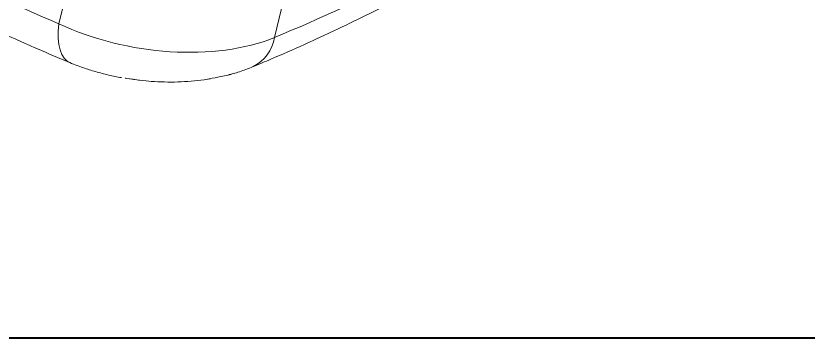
# Model space of a CAD drawing. Header units: inches. Extents: x 2104 to 4248, y 410 to 955.
# Drawn here: x 3997.8 to 4075.2, y 526.6 to 558 of the extents above; entities that cross this region are included whole.
import ezdxf

# ---------------------------------------------------------------- set-up
doc = ezdxf.new("R2010")
doc.units = ezdxf.units.IN
doc.layers.add('粗实线', color=7, linetype='Continuous', lineweight=30)

msp = doc.modelspace()

# ---------------------------------------------------------------- linework, layer by layer
at = {"color": 7, "linetype": 'Continuous', "lineweight": 15}
for p, q in [((4002.002, 557.262), (4003.15, 561.938)), ((4023.99, 559.71), (4023.059, 555.917))]:
    msp.add_line(p, q, dxfattribs=at)
at = {"color": 8, "linetype": 'Continuous', "lineweight": 15, "flags": 128}
msp.add_lwpolyline([(4002.002, 557.262), (4001.95, 556.532), (4001.956, 555.858), (4002.019, 555.248), (4002.14, 554.713), (4002.315, 554.259), (4002.543, 553.893), (4002.82, 553.62), (4003.093, 553.464)], dxfattribs=at)
at = {"color": 8, "linetype": 'Continuous', "lineweight": 15}
msp.add_arc((4019.273, 556.505), 3.831, 296.35553, 351.16353, dxfattribs=at)
at = {"color": 7, "linetype": 'Continuous', "lineweight": 15}
for centre, major_axis, ratio, start_param, end_param in [((4083.785, 620.569), (154.724, -19.279), 0.530028, 4.028091, 4.222769), ((3880.563, 649.605), (207.604, -25.578), 0.529279, 5.532008, 5.709212), ((4011.242, 564.465), (17.285, -2.934), 0.552559, 4.2447, 5.554587)]:
    msp.add_ellipse(centre, major_axis=major_axis, ratio=ratio, start_param=start_param, end_param=end_param, dxfattribs=at)
for points, knots in [([(4029.288, 556.768), (4030.299, 557.254), (4032.358, 558.245), (4035.377, 559.796), (4038.367, 561.406), (4041.282, 563.061), (4044.123, 564.759), (4046.889, 566.499), (4049.577, 568.28), (4052.186, 570.102), (4054.715, 571.965), (4057.164, 573.866), (4059.525, 575.807), (4061.42, 577.436), (4062.497, 578.432), (4062.846, 578.754)], [0, 0, 0, 0, 0.07766, 0.158128, 0.238595, 0.319057, 0.399508, 0.479942, 0.560349, 0.640721, 0.721049, 0.80132, 0.881523, 0.961644, 1, 1, 1, 1]), ([(3996.452, 556.356), (3998.671, 555.364), (4000.125, 554.711), (4001.755, 554.022), (4002.948, 553.524), (4003.093, 553.464)], [0, 0, 0, 0, 0.271374, 0.911693, 1, 1, 1, 1]), ([(4020.974, 553.072), (4021.557, 553.317), (4023.245, 554.025), (4025.311, 554.923), (4026.764, 555.598), (4029.288, 556.768)], [0, 0, 0, 0, 0.278255, 0.806487, 1, 1, 1, 1]), ([(4003.093, 553.464), (4003.315, 553.374), (4003.933, 553.125), (4004.974, 552.765), (4006.221, 552.407), (4007.278, 552.152), (4007.923, 552.04), (4008.14, 552.002)], [0, 0, 0, 0, 0.139554, 0.387205, 0.632834, 0.876966, 1, 1, 1, 1]), ([(4018.616, 552.292), (4018.756, 552.326), (4019.319, 552.464), (4020.104, 552.727), (4020.736, 552.978), (4020.974, 553.072)], [0, 0, 0, 0, 0.171401, 0.688137, 1, 1, 1, 1]), ([(4009.889, 551.74), (4008.14, 552.002), (4010.433, 551.668), (4011.358, 551.605), (4012.657, 551.559), (4013.955, 551.583), (4015.245, 551.678), (4016.269, 551.796), (4016.851, 551.909), (4018.833, 552.292)], [0, 0, 0, 0, 0.0237774, 0.2028026, 0.3822332, 0.5624752, 0.7440172, 0.927327, 1, 1, 1, 1])]:
    msp.add_open_spline(points, degree=3, knots=knots, dxfattribs=at)
at = {"layer": '粗实线', "color": 7, "lineweight": 40}
msp.add_line((4234.544, 526.578), (3923.129, 526.578), dxfattribs=at)

doc.saveas('drawing.dxf')
